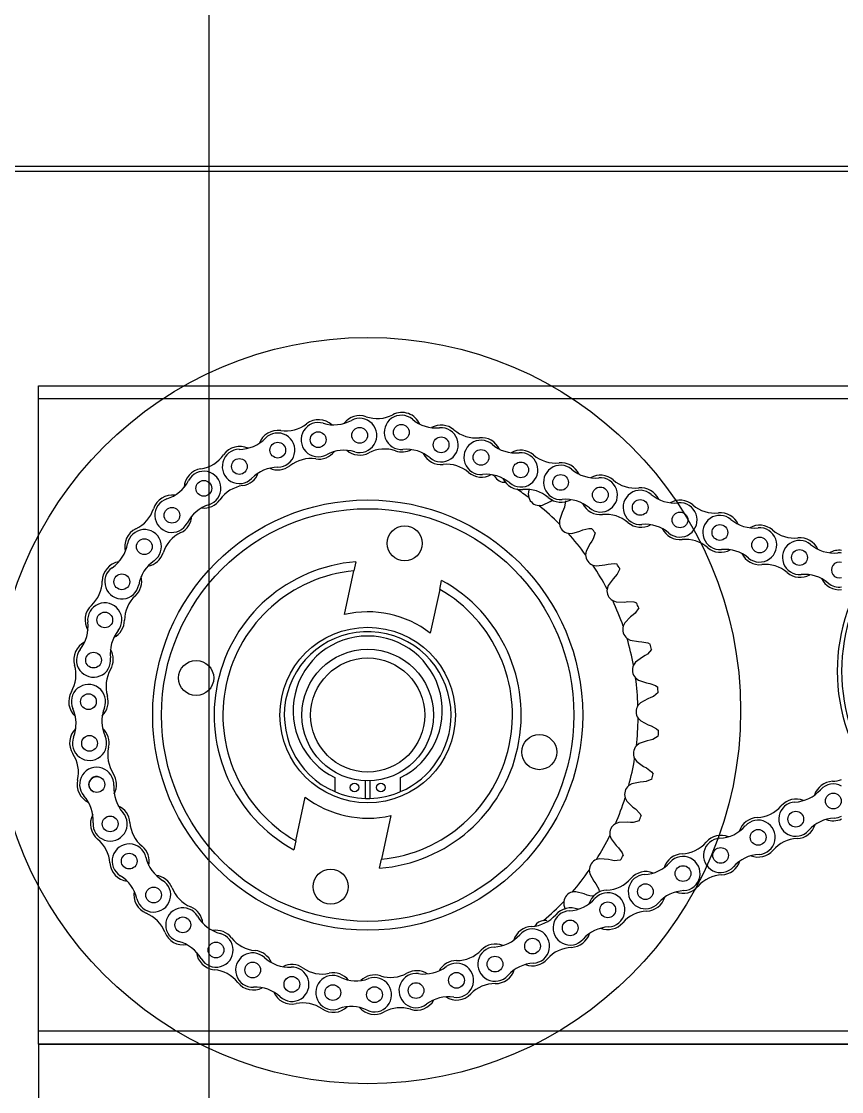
# Model space of a CAD drawing. Header units: millimetres. Extents: x 4754612 to 5801174, y 2368242 to 2777223.
# Drawn here: x 5038085.3 to 5038218.8, y 2456442.9 to 2456617 of the extents above; entities that cross this region are included whole.
import ezdxf

# ---------------------------------------------------------------- set-up
doc = ezdxf.new("R2010")
doc.units = ezdxf.units.MM
doc.header["$LTSCALE"] = 1000
doc.layers.add('(주)하나기공-LEADER', color=7, linetype='Continuous')
doc.layers.add('A-ELE-8', color=8, linetype='Continuous')

msp = doc.modelspace()

# ---------------------------------------------------------------- linework, layer by layer
at = {"layer": '(주)하나기공-LEADER', "color": 4}
msp.add_line((5038190.782, 2456592.583), (5038065.782, 2456592.583), dxfattribs=at)
at = {"layer": '(주)하나기공-LEADER', "color": 8, "linetype": 'ByBlock', "lineweight": -2}
for p, q in [((5038280.925, 2456555.583), (5038088.068, 2456555.583)), ((5038167.891, 2456540.749), (5038167.782, 2456540.118)), ((5038167.782, 2456540.118), (5038167.865, 2456539.525)), ((5038170.099, 2456538.314), (5038171.351, 2456538.871)), ((5038171.351, 2456538.871), (5038171.793, 2456539.151)), ((5038169.504, 2456538.249), (5038170.099, 2456538.314)), ((5038173.283, 2456537.12), (5038172.851, 2456535.82)), ((5038173.518, 2456537.587), (5038173.283, 2456537.12)), ((5038172.851, 2456535.82), (5038172.844, 2456535.221)), ((5038174.274, 2456533.716), (5038174.872, 2456533.691)), ((5038174.872, 2456533.691), (5038176.193, 2456534.055)), ((5038176.193, 2456534.055), (5038176.672, 2456534.266)), ((5038177.843, 2456532.036), (5038177.221, 2456530.814)), ((5038178.145, 2456532.463), (5038177.843, 2456532.036)), ((5038177.221, 2456530.814), (5038177.126, 2456530.223)), ((5038139.717, 2456529.08), (5038139.402, 2456527.619)), ((5038178.315, 2456528.521), (5038178.903, 2456528.408)), ((5038178.903, 2456528.408), (5038180.264, 2456528.572)), ((5038180.264, 2456528.572), (5038180.768, 2456528.709)), ((5038137.866, 2456520.51), (5038139.402, 2456527.619)), ((5038181.956, 2456526.706), (5038181.594, 2456526.329)), ((5038153.365, 2456524.602), (5038153.681, 2456526.063)), ((5038180.797, 2456525.213), (5038180.615, 2456524.643)), ((5038181.594, 2456526.329), (5038180.797, 2456525.213)), ((5038153.365, 2456524.602), (5038151.829, 2456517.493)), ((5038181.538, 2456522.783), (5038182.102, 2456522.583)), ((5038182.102, 2456522.583), (5038183.472, 2456522.542)), ((5038183.472, 2456522.542), (5038183.991, 2456522.602)), ((5038184.452, 2456520.126), (5038183.499, 2456519.142)), ((5038184.867, 2456520.445), (5038184.452, 2456520.126)), ((5038183.499, 2456519.142), (5038183.233, 2456518.605)), ((5038183.868, 2456516.628), (5038184.397, 2456516.347)), ((5038184.397, 2456516.347), (5038185.745, 2456516.102)), ((5038185.745, 2456516.102), (5038186.268, 2456516.084)), ((5038185.265, 2456512.736), (5038184.923, 2456512.245)), ((5038186.355, 2456513.567), (5038185.265, 2456512.736)), ((5038186.812, 2456513.82), (5038186.355, 2456513.567)), ((5038185.256, 2456510.195), (5038185.736, 2456509.838)), ((5038185.736, 2456509.838), (5038187.033, 2456509.395)), ((5038187.033, 2456509.395), (5038187.547, 2456509.299)), ((5038186.057, 2456506.138), (5038185.645, 2456505.703)), ((5038187.258, 2456506.797), (5038186.057, 2456506.138)), ((5038187.748, 2456506.98), (5038187.258, 2456506.797)), ((5038185.669, 2456503.627), (5038186.091, 2456503.202)), ((5038186.091, 2456503.202), (5038187.307, 2456502.571)), ((5038187.307, 2456502.571), (5038187.801, 2456502.4)), ((5038185.856, 2456499.495), (5038185.384, 2456499.127)), ((5038187.142, 2456499.968), (5038185.856, 2456499.495)), ((5038187.654, 2456500.076), (5038187.142, 2456499.968)), ((5038185.099, 2456497.071), (5038185.453, 2456496.588)), ((5038185.453, 2456496.588), (5038186.561, 2456495.782)), ((5038186.561, 2456495.782), (5038187.024, 2456495.539)), ((5038136.282, 2456493.971), (5038136.282, 2456491.685)), ((5038146.996, 2456491.685), (5038146.996, 2456493.971)), ((5038141.282, 2456490.587), (5038141.282, 2456493.446)), ((5038141.996, 2456493.446), (5038141.996, 2456490.587)), ((5038184.668, 2456492.957), (5038184.147, 2456492.663)), ((5038186.01, 2456493.233), (5038184.668, 2456492.957)), ((5038186.533, 2456493.263), (5038186.01, 2456493.233)), ((5038129.914, 2456483.706), (5038131.45, 2456490.815)), ((5038183.558, 2456490.672), (5038183.835, 2456490.142)), ((5038183.835, 2456490.142), (5038184.812, 2456489.18)), ((5038184.812, 2456489.18), (5038185.233, 2456488.871)), ((5038145.413, 2456487.798), (5038143.877, 2456480.689)), ((5038182.519, 2456486.669), (5038181.959, 2456486.456)), ((5038183.887, 2456486.742), (5038182.519, 2456486.669)), ((5038184.408, 2456486.694), (5038183.887, 2456486.742)), ((5038129.914, 2456483.706), (5038129.598, 2456482.245)), ((5038181.08, 2456484.575), (5038181.276, 2456484.009)), ((5038181.276, 2456484.009), (5038182.098, 2456482.913)), ((5038182.098, 2456482.913), (5038182.469, 2456482.544)), ((5038143.561, 2456479.228), (5038143.877, 2456480.689)), ((5038179.456, 2456480.772), (5038178.871, 2456480.645)), ((5038180.82, 2456480.64), (5038179.456, 2456480.772)), ((5038181.328, 2456480.515), (5038180.82, 2456480.64)), ((5038177.721, 2456478.916), (5038177.831, 2456478.327)), ((5038177.831, 2456478.327), (5038178.48, 2456477.12)), ((5038178.48, 2456477.12), (5038178.792, 2456476.701)), ((5038176.878, 2456475.063), (5038175.549, 2456475.397)), ((5038177.361, 2456474.863), (5038176.878, 2456475.063)), ((5038173.557, 2456473.82), (5038173.577, 2456473.221)), ((5038173.577, 2456473.221), (5038173.803, 2456472.592))]:
    msp.add_line(p, q, dxfattribs=at)
at = {"layer": '(주)하나기공-LEADER', "color": 1}
for q in [(5038088.068, 2456422.011), (5038280.925, 2456450.583)]:
    msp.add_line((5038088.068, 2456450.583), q, dxfattribs=at)
at = {"layer": '(주)하나기공-LEADER', "color": 4}
msp.add_lwpolyline([(5038364.925, 2456592.583), (5038065.782, 2456592.583), (5038065.782, 2456593.44), (5038065.782, 2456593.44), (5038364.925, 2456593.44)], dxfattribs=at)
at = {"layer": '(주)하나기공-LEADER', "color": 8, "linetype": 'ByBlock', "lineweight": -2}
msp.add_lwpolyline([(5038280.925, 2456452.726), (5038088.068, 2456452.726), (5038088.068, 2456555.583), (5038088.068, 2456557.726), (5038280.925, 2456557.726), (5038280.925, 2456555.583)], close=True, dxfattribs=at)
for points in [[(5038173.832, 2456538.993), (5038173.687, 2456537.997), (5038173.518, 2456537.587)], [(5038176.672, 2456534.266), (5038177.645, 2456534.508), (5038178.091, 2456534.507)], [(5038178.664, 2456533.805), (5038178.373, 2456532.843), (5038178.145, 2456532.463)], [(5038180.768, 2456528.709), (5038181.767, 2456528.803), (5038182.208, 2456528.735)], [(5038182.67, 2456527.956), (5038182.238, 2456527.047), (5038181.956, 2456526.706)], [(5038183.991, 2456522.602), (5038184.993, 2456522.547), (5038185.419, 2456522.414)], [(5038185.759, 2456521.575), (5038185.197, 2456520.741), (5038184.867, 2456520.445)], [(5038186.268, 2456516.084), (5038187.25, 2456515.88), (5038187.651, 2456515.685)], [(5038187.863, 2456514.804), (5038187.182, 2456514.064), (5038186.812, 2456513.82)], [(5038187.547, 2456509.299), (5038188.488, 2456508.951), (5038188.856, 2456508.699)], [(5038188.934, 2456507.796), (5038188.151, 2456507.165), (5038187.748, 2456506.98)], [(5038187.801, 2456502.4), (5038188.68, 2456501.915), (5038189.006, 2456501.611)], [(5038188.949, 2456500.707), (5038188.08, 2456500.199), (5038187.654, 2456500.076)], [(5038187.024, 2456495.539), (5038187.82, 2456494.929), (5038188.098, 2456494.58)], [(5038187.906, 2456493.694), (5038186.972, 2456493.322), (5038186.533, 2456493.263)], [(5038185.233, 2456488.871), (5038185.93, 2456488.149), (5038186.152, 2456487.762)], [(5038185.831, 2456486.915), (5038184.851, 2456486.686), (5038184.408, 2456486.694)], [(5038182.469, 2456482.544), (5038183.05, 2456481.727), (5038183.212, 2456481.311)], [(5038182.768, 2456480.521), (5038181.765, 2456480.441), (5038181.328, 2456480.515)], [(5038178.792, 2456476.701), (5038179.245, 2456475.806), (5038179.343, 2456475.37)], [(5038175.549, 2456475.397), (5038175.069, 2456475.382), (5038174.951, 2456475.358)], [(5038178.409, 2456474.682), (5038177.782, 2456474.725), (5038177.361, 2456474.863)], [(5038170.884, 2456470.664), (5038170.706, 2456470.7), (5038170.288, 2456470.715)], [(5038280.925, 2456452.726), (5038280.925, 2456450.583), (5038088.068, 2456450.583), (5038088.068, 2456452.726)]]:
    msp.add_lwpolyline(points, dxfattribs=at)
for centre, radius in [((5038141.639, 2456504.868), 60.714), ((5038147.118, 2456550.143), 1.282), ((5038133.582, 2456548.953), 1.282), ((5038140.332, 2456549.653), 1.282), ((5038153.592, 2456548.11), 1.282), ((5038126.995, 2456547.252), 1.282), ((5038120.751, 2456544.596), 1.282), ((5038160.083, 2456546.071), 1.282), ((5038166.557, 2456544.038), 1.282), ((5038114.956, 2456541.03), 1.282), ((5038173.048, 2456542), 1.282), ((5038179.522, 2456539.967), 1.282), ((5038141.639, 2456504.154), 35), ((5038186.013, 2456537.928), 1.282), ((5038141.639, 2456504.154), 33.571), ((5038109.77, 2456536.654), 1.282), ((5038192.487, 2456535.895), 1.282), ((5038147.673, 2456532.081), 2.857), ((5038198.978, 2456533.856), 1.282), ((5038105.282, 2456531.54), 1.282), ((5038205.452, 2456531.823), 1.282), ((5038211.943, 2456529.785), 1.282), ((5038101.615, 2456525.831), 1.282), ((5038098.831, 2456519.623), 1.282), ((5038141.639, 2456504.154), 14.286), ((5038141.639, 2456504.154), 10.714), ((5038097.007, 2456513.087), 1.282), ((5038113.712, 2456510.188), 2.857), ((5038141.639, 2456504.154), 9.286), ((5038096.174, 2456506.335), 1.282), ((5038096.355, 2456499.552), 1.282), ((5038169.566, 2456498.12), 2.857), ((5038097.547, 2456492.853), 1.282), ((5038139.496, 2456492.368), 0.714), ((5038143.782, 2456492.368), 0.714), ((5038217.45, 2456490.159), 1.282), ((5038211.337, 2456487.213), 1.282), ((5038099.71, 2456486.439), 1.282), ((5038205.208, 2456484.26), 1.282), ((5038102.819, 2456480.388), 1.282), ((5038199.095, 2456481.314), 1.282), ((5038192.966, 2456478.361), 1.282), ((5038135.605, 2456476.227), 2.857), ((5038106.784, 2456474.881), 1.282), ((5038186.853, 2456475.415), 1.282), ((5038180.724, 2456472.462), 1.282), ((5038111.537, 2456470.012), 1.282), ((5038174.611, 2456469.516), 1.282), ((5038168.482, 2456466.562), 1.282), ((5038116.947, 2456465.916), 1.282), ((5038162.363, 2456463.628), 1.282), ((5038122.922, 2456462.663), 1.282), ((5038156.091, 2456460.992), 1.282), ((5038129.298, 2456460.342), 1.282), ((5038149.514, 2456459.323), 1.282), ((5038135.967, 2456458.992), 1.282), ((5038142.744, 2456458.65), 1.282)]:
    msp.add_circle(centre, radius, dxfattribs=at)
for centre, radius, start, end in [((5038140.332, 2456549.653), 3.214, 70.96624, 142.84461), ((5038143.174, 2456557.892), 5.502, 250.96624, 297.53351), ((5038147.118, 2456550.143), 2.786, 49.82447, 275.30615), ((5038147.204, 2456550.163), 3.214, 24.00427, 117.53351), ((5038128.311, 2456555.868), 5.502, 261.31707, 307.88435), ((5038133.582, 2456548.953), 2.786, 73.17976, 298.66144), ((5038133.663, 2456548.989), 3.214, 47.82673, 127.88435), ((5038136.122, 2456557.354), 5.991, 253.17975, 298.66144), ((5038140.332, 2456549.653), 2.786, 253.17976, 118.66143), ((5038152.78, 2456556.849), 5.991, 229.82446, 275.30615), ((5038153.592, 2456548.11), 3.214, 49.40097, 119.48932), ((5038126.995, 2456547.252), 3.214, 81.31707, 159.96623), ((5038126.995, 2456547.252), 2.786, 270.30138, 135.78305), ((5038153.592, 2456548.11), 2.786, 229.82447, 95.30614), ((5038159.264, 2456554.728), 5.502, 229.40097, 275.96825), ((5038160.17, 2456546.059), 3.214, 24.81499, 95.96825), ((5038120.817, 2456544.653), 3.214, 64.94835, 145.00597), ((5038120.705, 2456553.372), 5.991, 270.30138, 315.78306), ((5038160.083, 2456546.071), 2.786, 49.82447, 275.30615), ((5038165.745, 2456552.778), 5.991, 229.82446, 275.30615), ((5038113.677, 2456549.652), 5.502, 278.43869, 325.00597), ((5038120.751, 2456544.596), 2.786, 90.30138, 315.78306), ((5038132.34, 2456540.402), 5.474, 81.23852, 127.9629), ((5038133.663, 2456548.989), 3.214, 261.23852, 322.47151), ((5038137.792, 2456541.251), 5.991, 73.17975, 118.66144), ((5038140.332, 2456549.653), 3.214, 228.99659, 297.61206), ((5038144.359, 2456541.954), 5.474, 70.88769, 117.61206), ((5038147.204, 2456550.163), 3.214, 250.88769, 298.54182), ((5038147.93, 2456541.404), 5.991, 49.82447, 95.30615), ((5038153.592, 2456548.11), 3.214, 205.6413, 276.0468), ((5038166.557, 2456544.038), 2.786, 229.82447, 95.30614), ((5038166.557, 2456544.038), 3.214, 49.40097, 119.48932), ((5038172.229, 2456550.656), 5.502, 229.40097, 275.96825), ((5038114.956, 2456541.03), 3.214, 98.43869, 177.08785), ((5038127.041, 2456538.475), 5.991, 90.30138, 135.78306), ((5038126.995, 2456547.252), 3.214, 246.11821, 307.9629), ((5038154.507, 2456539.47), 5.474, 49.32242, 96.0468), ((5038173.048, 2456542), 2.786, 49.82447, 275.30615), ((5038173.135, 2456541.987), 3.214, 24.81499, 95.96825), ((5038178.71, 2456548.706), 5.991, 229.82446, 275.30615), ((5038114.956, 2456541.03), 2.786, 287.423, 152.90468), ((5038120.817, 2456544.653), 3.214, 278.36014, 339.59313), ((5038160.17, 2456546.059), 3.214, 229.32242, 299.50049), ((5038160.895, 2456537.332), 5.991, 49.82447, 95.30615), ((5038141.639, 2456504.154), 44.033, 62.01601, 62.55931), ((5038163.941, 2456543.838), 1.824, 205.98142, 273.66564), ((5038166.557, 2456544.038), 3.214, 205.6413, 276.0468), ((5038179.522, 2456539.967), 2.786, 229.82447, 95.30614), ((5038179.522, 2456539.967), 3.214, 49.40097, 119.48932), ((5038185.194, 2456546.584), 5.502, 229.40097, 275.96825), ((5038107.142, 2456545.028), 5.991, 287.423, 332.90468), ((5038122.08, 2456536.057), 5.474, 98.36014, 145.08452), ((5038141.639, 2456504.154), 44.033, 53.44458, 56.53543), ((5038167.472, 2456535.398), 5.474, 49.32242, 96.0468), ((5038186.013, 2456537.928), 2.786, 49.82447, 275.30615), ((5038186.1, 2456537.916), 3.214, 24.81499, 95.96825), ((5038109.817, 2456536.728), 3.214, 82.06997, 162.12759), ((5038109.77, 2456536.654), 2.786, 107.423, 332.90468), ((5038114.956, 2456541.03), 3.214, 263.23983, 325.08452), ((5038169.606, 2456540.071), 1.824, 197.40999, 266.77716), ((5038173.135, 2456541.987), 3.214, 229.32242, 299.50049), ((5038173.86, 2456533.26), 5.991, 49.82447, 95.30615), ((5038191.675, 2456544.634), 5.991, 229.82446, 275.30615), ((5038192.487, 2456535.895), 3.214, 49.40097, 119.48932), ((5038101.522, 2456539.403), 5.502, 295.56032, 342.12759), ((5038117.584, 2456532.656), 5.991, 107.423, 152.90468), ((5038141.639, 2456504.154), 44.033, 44.87316, 50.74257), ((5038179.522, 2456539.967), 3.214, 205.6413, 276.0468), ((5038192.487, 2456535.895), 2.786, 229.82447, 95.30614), ((5038198.159, 2456542.513), 5.502, 229.40097, 275.96825), ((5038109.817, 2456536.728), 3.214, 295.48177, 356.71476), ((5038180.437, 2456531.327), 5.474, 49.32242, 96.0468), ((5038186.1, 2456537.916), 3.214, 229.32242, 299.50049), ((5038198.978, 2456533.856), 2.786, 49.82447, 275.30615), ((5038199.065, 2456533.844), 3.214, 24.81499, 95.96825), ((5038204.64, 2456540.563), 5.991, 229.82446, 275.30615), ((5038105.282, 2456531.54), 3.214, 115.56032, 194.20947), ((5038105.282, 2456531.54), 2.786, 304.54462, 170.0263), ((5038113.555, 2456528.885), 5.474, 115.48177, 162.20614), ((5038174.647, 2456535.501), 1.824, 188.83856, 258.20573), ((5038141.639, 2456504.154), 44.033, 36.30173, 42.17114), ((5038141.639, 2456504.154), 47.435, 38.68928, 39.78359), ((5038186.825, 2456529.189), 5.991, 49.82447, 95.30615), ((5038192.487, 2456535.895), 3.214, 205.6413, 276.0468), ((5038205.452, 2456531.823), 2.786, 229.82447, 95.30614), ((5038205.452, 2456531.823), 3.214, 49.40097, 119.48932), ((5038211.124, 2456538.441), 5.502, 229.40097, 275.96825), ((5038096.638, 2456533.061), 5.991, 304.54462, 350.0263), ((5038193.402, 2456527.255), 5.474, 49.32242, 96.0468), ((5038211.943, 2456529.785), 2.786, 49.82447, 275.30615), ((5038212.03, 2456529.773), 3.214, 24.81499, 95.96825), ((5038217.605, 2456536.491), 5.991, 229.82446, 275.30615), ((5038105.282, 2456531.54), 3.214, 280.36145, 342.20614), ((5038178.95, 2456530.232), 1.824, 180.26714, 249.6343), ((5038199.065, 2456533.844), 3.214, 229.32242, 299.50049), ((5038199.789, 2456525.117), 5.991, 49.82447, 95.30615), ((5038205.452, 2456531.823), 3.214, 205.6413, 276.0468), ((5038218.417, 2456527.752), 3.214, 83.21375, 119.48932), ((5038218.417, 2456527.752), 2.786, 82.16359, 95.30614), ((5038101.637, 2456525.916), 3.214, 99.19159, 179.24921), ((5038110.259, 2456524.311), 5.991, 124.54462, 170.0263), ((5038141.639, 2456504.154), 25, 94.40941, 241.20631), ((5038141.639, 2456504.154), 44.033, 27.7303, 33.59971), ((5038141.639, 2456504.154), 47.435, 30.11785, 31.21216), ((5038206.367, 2456523.183), 5.474, 49.32242, 96.0468), ((5038218.417, 2456527.752), 1.282, 72.76826, 287.23174), ((5038248.082, 2456511.297), 30, 141.83714, 218.16286), ((5038248.082, 2456511.297), 29.286, 141.14106, 218.85894), ((5038101.615, 2456525.831), 2.786, 124.54462, 350.02631), ((5038101.637, 2456525.916), 3.214, 312.60339, 13.83638), ((5038141.639, 2456504.154), 23.571, 95.44756, 240.16816), ((5038212.03, 2456529.773), 3.214, 229.32242, 299.50049), ((5038212.754, 2456521.046), 5.991, 49.82447, 95.30615), ((5038092.922, 2456526.031), 5.502, 312.68194, 359.24921), ((5038141.639, 2456504.154), 25, 274.40941, 61.20631), ((5038218.417, 2456527.752), 3.214, 205.6413, 276.0468), ((5038218.417, 2456527.752), 2.786, 229.82447, 277.83641), ((5038107.519, 2456519.521), 5.474, 132.60339, 179.32776), ((5038141.639, 2456504.154), 23.571, 275.44756, 60.16816), ((5038182.42, 2456524.38), 1.824, 171.69571, 241.06288), ((5038098.831, 2456519.623), 3.214, 132.68194, 211.33109), ((5038098.831, 2456519.623), 2.786, 321.66624, 187.14792), ((5038141.639, 2456504.154), 44.033, 19.15887, 25.02828), ((5038141.639, 2456504.154), 47.435, 21.54643, 22.64073), ((5038141.639, 2456504.154), 16.786, 52.62353, 102.9922), ((5038090.122, 2456518.531), 5.991, 321.66624, 7.14793), ((5038098.831, 2456519.623), 3.214, 297.48307, 359.32776), ((5038184.979, 2456518.076), 1.824, 163.12428, 232.49145), ((5038105.716, 2456514.179), 5.991, 141.66624, 187.14792), ((5038141.639, 2456504.154), 13.571, 0, 246.75044), ((5038141.639, 2456504.868), 12.143, 296.17897, 243.82103), ((5038141.639, 2456504.154), 44.033, 10.58744, 16.45686), ((5038097.003, 2456513.175), 3.214, 116.31321, 196.37084), ((5038097.007, 2456513.087), 2.786, 141.66625, 7.14793), ((5038097.003, 2456513.175), 3.214, 329.72501, 30.958), ((5038141.639, 2456504.154), 47.435, 12.975, 14.0693), ((5038088.641, 2456510.719), 5.502, 329.80356, 16.37084), ((5038104.507, 2456508.795), 5.474, 149.72501, 196.44939), ((5038186.57, 2456511.461), 1.824, 154.55285, 223.92002), ((5038141.639, 2456504.154), 44.033, 2.01601, 7.88543), ((5038096.174, 2456506.335), 3.214, 149.80356, 228.45272), ((5038096.174, 2456506.335), 2.786, 338.78787, 204.26954), ((5038141.639, 2456504.154), 47.435, 4.40357, 5.49787), ((5038096.174, 2456506.335), 3.214, 314.60469, 16.44939), ((5038088.173, 2456502.727), 5.991, 338.78786, 24.26955), ((5038104.356, 2456503.159), 5.991, 158.78786, 204.26954), ((5038141.639, 2456504.154), 13.571, 293.24956, 0), ((5038187.157, 2456504.682), 1.824, 145.98142, 215.34859), ((5038141.639, 2456504.154), 44.033, 353.44458, 359.314), ((5038096.326, 2456499.635), 3.214, 133.43484, 213.49246), ((5038096.355, 2456499.552), 2.786, 158.78787, 24.26955), ((5038096.326, 2456499.635), 3.214, 346.84663, 48.07962), ((5038141.639, 2456504.154), 47.435, 355.83214, 356.92644), ((5038104.786, 2456497.658), 5.474, 166.84663, 213.57101), ((5038186.728, 2456497.892), 1.824, 137.40999, 206.77716), ((5038089.057, 2456494.825), 5.502, 346.92518, 33.49246), ((5038141.639, 2456504.154), 44.033, 344.87316, 350.74257), ((5038097.522, 2456492.863), 2.786, 356.07016, 221.55184), ((5038097.547, 2456492.853), 3.214, 166.92518, 245.22778), ((5038097.522, 2456492.863), 1.282, 68.27074, 249.45061), ((5038097.547, 2456492.853), 3.214, 331.2169, 33.57101), ((5038141.639, 2456504.154), 47.435, 347.26071, 348.35502), ((5038217.06, 2456498.866), 5.502, 272.56421, 288.40028), ((5038106.279, 2456492.261), 5.991, 176.07016, 221.55184), ((5038185.291, 2456491.242), 1.824, 128.83856, 198.20573), ((5038210.879, 2456495.978), 5.991, 272.98771, 318.46939), ((5038217.45, 2456490.159), 3.214, 92.56421, 162.65256), ((5038217.45, 2456490.159), 2.786, 61.09113, 138.46938), ((5038090.954, 2456487.041), 5.991, 356.07016, 41.55184), ((5038141.639, 2456504.154), 16.786, 232.62353, 282.9922), ((5038141.639, 2456504.154), 13.571, 246.75044, 268.49204), ((5038141.639, 2456504.154), 13.571, 268.49204, 271.50796), ((5038141.639, 2456504.154), 13.571, 271.50796, 293.24956), ((5038141.639, 2456504.154), 44.033, 336.30173, 342.17114), ((5038211.409, 2456487.264), 3.214, 67.97823, 139.13149), ((5038099.71, 2456486.439), 3.214, 4.02544, 65.73501), ((5038204.818, 2456492.967), 5.502, 272.56421, 319.13149), ((5038211.337, 2456487.213), 2.786, 92.98771, 318.46939), ((5038099.71, 2456486.439), 3.214, 151.88699, 230.67126), ((5038099.71, 2456486.439), 2.786, 176.07016, 41.55183), ((5038108.405, 2456487.051), 5.502, 184.02544, 230.59271), ((5038141.639, 2456504.154), 47.435, 338.68928, 339.78359), ((5038205.208, 2456484.26), 3.214, 92.56421, 162.65256), ((5038205.208, 2456484.26), 2.786, 272.98771, 138.46938), ((5038217.907, 2456481.394), 5.991, 92.98771, 138.46939), ((5038217.45, 2456490.159), 3.214, 248.80454, 294.76909), ((5038217.45, 2456490.159), 2.786, 272.98771, 298.90887), ((5038182.879, 2456484.881), 1.824, 120.26714, 189.6343), ((5038198.637, 2456490.079), 5.991, 272.98771, 318.46939), ((5038211.409, 2456487.264), 3.214, 272.48566, 342.66374), ((5038094.204, 2456479.719), 5.474, 3.94689, 50.67126), ((5038102.819, 2456480.388), 2.786, 13.00975, 238.49143), ((5038141.639, 2456504.154), 44.033, 327.7303, 333.59971), ((5038192.576, 2456487.068), 5.502, 272.56421, 319.13149), ((5038199.095, 2456481.314), 2.786, 92.98771, 318.46939), ((5038199.167, 2456481.365), 3.214, 67.97823, 139.13149), ((5038211.786, 2456478.584), 5.474, 92.48566, 139.21004), ((5038102.872, 2456480.317), 3.214, 348.36465, 50.59271), ((5038192.966, 2456478.361), 3.214, 92.56421, 162.65256), ((5038205.665, 2456475.495), 5.991, 92.98771, 138.46939), ((5038205.208, 2456484.26), 3.214, 248.80454, 319.21004), ((5038102.872, 2456480.317), 3.214, 183.94689, 263.06552), ((5038111.371, 2456482.364), 5.991, 193.00974, 238.49143), ((5038179.546, 2456478.95), 1.824, 111.69571, 181.06288), ((5038141.639, 2456504.154), 47.435, 330.11785, 331.21216), ((5038186.395, 2456484.18), 5.991, 272.98771, 318.46939), ((5038192.966, 2456478.361), 2.786, 272.98771, 138.46938), ((5038199.167, 2456481.365), 3.214, 272.48566, 342.66374), ((5038098.232, 2456472.905), 5.991, 13.00974, 58.49142), ((5038106.784, 2456474.881), 3.214, 21.14706, 82.67459), ((5038141.639, 2456504.154), 44.033, 319.15887, 325.02828), ((5038186.853, 2456475.415), 2.786, 92.98771, 318.46939), ((5038186.925, 2456475.466), 3.214, 67.97823, 139.13149), ((5038199.544, 2456472.685), 5.474, 92.48566, 139.21004), ((5038106.784, 2456474.881), 2.786, 193.00974, 58.49142), ((5038180.334, 2456481.169), 5.502, 272.56421, 319.13149), ((5038192.966, 2456478.361), 3.214, 248.80454, 319.21004), ((5038106.784, 2456474.881), 3.214, 168.82657, 247.79289), ((5038114.913, 2456478.025), 5.502, 201.14706, 247.71434), ((5038175.366, 2456473.581), 1.824, 103.12428, 172.49145), ((5038180.724, 2456472.462), 3.214, 92.56421, 162.65256), ((5038180.724, 2456472.462), 2.786, 272.98771, 138.46938), ((5038186.925, 2456475.466), 3.214, 272.48566, 342.66374), ((5038193.423, 2456469.596), 5.991, 92.98771, 138.46939), ((5038111.537, 2456470.012), 2.786, 30.13137, 255.61305), ((5038111.608, 2456469.96), 3.214, 5.48628, 67.71434), ((5038141.639, 2456504.154), 44.033, 310.58744, 316.45686), ((5038174.683, 2456469.566), 3.214, 67.97823, 139.13149), ((5038174.153, 2456478.281), 5.991, 272.98771, 318.46939), ((5038103.5, 2456466.837), 5.474, 21.06851, 67.79289), ((5038119.128, 2456474.418), 5.991, 210.13136, 255.61305), ((5038168.092, 2456475.269), 5.502, 272.56421, 319.13149), ((5038174.611, 2456469.516), 2.786, 92.98771, 318.46939), ((5038187.302, 2456466.786), 5.474, 92.48566, 139.21004), ((5038168.482, 2456466.562), 3.214, 92.56421, 162.54503), ((5038168.482, 2456466.562), 2.786, 272.88018, 138.36185), ((5038170.432, 2456468.896), 1.824, 94.55285, 149.51461), ((5038181.181, 2456463.696), 5.991, 92.98771, 138.46939), ((5038180.724, 2456472.462), 3.214, 248.80454, 319.21004), ((5038111.608, 2456469.96), 3.214, 201.06851, 280.18714), ((5038116.947, 2456465.916), 2.786, 210.13137, 75.61304), ((5038116.947, 2456465.916), 3.214, 38.26868, 99.79622), ((5038123.79, 2456471.315), 5.502, 218.26868, 264.83596), ((5038161.922, 2456472.394), 5.991, 272.88018, 318.36186), ((5038174.683, 2456469.566), 3.214, 272.48566, 342.66374), ((5038109.356, 2456461.511), 5.991, 30.13136, 75.61304), ((5038123.005, 2456462.634), 3.214, 22.6079, 84.83596), ((5038156.147, 2456469.708), 5.502, 269.63355, 316.20082), ((5038162.363, 2456463.628), 2.786, 92.88018, 318.36186), ((5038162.438, 2456463.675), 3.214, 67.98891, 136.20082), ((5038175.06, 2456460.886), 5.474, 92.48566, 139.21004), ((5038116.947, 2456465.916), 3.214, 185.9482, 264.91451), ((5038122.922, 2456462.663), 2.786, 47.25299, 272.73467), ((5038128.879, 2456469.109), 5.991, 227.25299, 272.73467), ((5038156.091, 2456460.992), 3.214, 89.63355, 151.16108), ((5038168.482, 2456466.562), 3.214, 248.69701, 319.21004), ((5038116.177, 2456457.262), 5.474, 38.19013, 84.91451), ((5038129.298, 2456460.342), 2.786, 227.25299, 92.73466), ((5038129.298, 2456460.342), 3.214, 55.3903, 116.91784), ((5038134.249, 2456467.515), 5.502, 235.3903, 281.95758), ((5038149.599, 2456459.346), 3.214, 56.85114, 119.0792), ((5038150.812, 2456468.003), 5.991, 261.49623, 306.97791), ((5038156.091, 2456460.992), 2.786, 261.49623, 126.97791), ((5038162.438, 2456463.675), 3.214, 269.555, 342.68232), ((5038168.923, 2456457.796), 5.991, 92.88018, 138.36186), ((5038123.005, 2456462.634), 3.214, 218.19013, 297.30876), ((5038135.967, 2456458.992), 2.786, 64.37461, 289.85629), ((5038136.055, 2456458.988), 3.214, 39.72952, 101.95758), ((5038139.762, 2456466.905), 5.991, 244.37461, 289.85629), ((5038142.744, 2456458.65), 3.214, 72.51192, 134.03946), ((5038142.744, 2456458.65), 2.786, 244.37461, 109.85629), ((5038145.363, 2456466.963), 5.502, 252.51192, 299.0792), ((5038149.514, 2456459.323), 2.786, 81.49623, 306.97791), ((5038123.341, 2456453.896), 5.991, 47.25299, 92.73467), ((5038129.298, 2456460.342), 3.214, 203.06982, 282.03613), ((5038156.091, 2456460.992), 3.214, 237.31306, 316.27937), ((5038162.37, 2456454.987), 5.474, 89.555, 136.27937), ((5038131.11, 2456451.844), 5.474, 55.31175, 102.03613), ((5038149.599, 2456459.346), 3.214, 252.43337, 331.55201), ((5038154.793, 2456452.311), 5.991, 81.49623, 126.97791), ((5038136.055, 2456458.988), 3.214, 235.31175, 314.43039), ((5038138.948, 2456450.736), 5.991, 64.37461, 109.85629), ((5038142.744, 2456458.65), 3.214, 220.19144, 299.15775), ((5038146.977, 2456451.063), 5.474, 72.43337, 119.15775)]:
    msp.add_arc(centre, radius, start, end, dxfattribs=at)
at = {"layer": 'A-ELE-8'}
msp.add_line((5038115.782, 2460093.44), (5038115.782, 2451243.44), dxfattribs=at)

doc.saveas('drawing.dxf')
